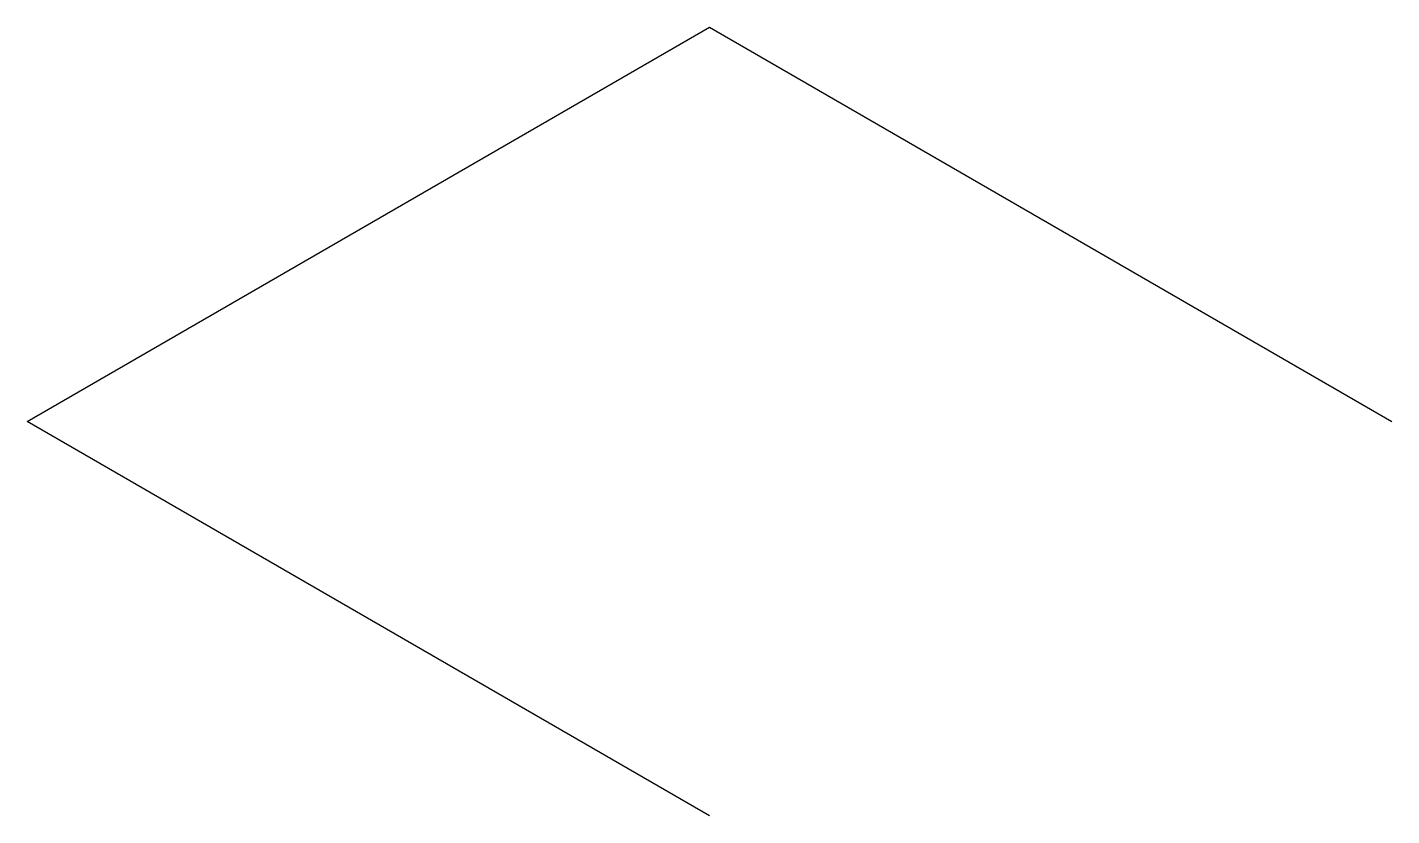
# Model space of a CAD drawing. Header units: millimetres. Extents: x -10095.582 to -10095.374, y -35.798 to -35.678.
import ezdxf

# ---------------------------------------------------------------- set-up
doc = ezdxf.new("R2010")
doc.units = ezdxf.units.MM
doc.layers.add('Tub_iso_conexões', color=2, linetype='Continuous')

msp = doc.modelspace()

# ---------------------------------------------------------------- linework, layer by layer
at = {"layer": 'Tub_iso_conexões', "color": 2}
for p, q in [((-10095.58199, -35.73793), (-10095.47806, -35.67793)), ((-10095.47806, -35.67793), (-10095.37414, -35.73793)), ((-10095.47806, -35.79793), (-10095.58199, -35.73793))]:
    msp.add_line(p, q, dxfattribs=at)

doc.saveas('drawing.dxf')
